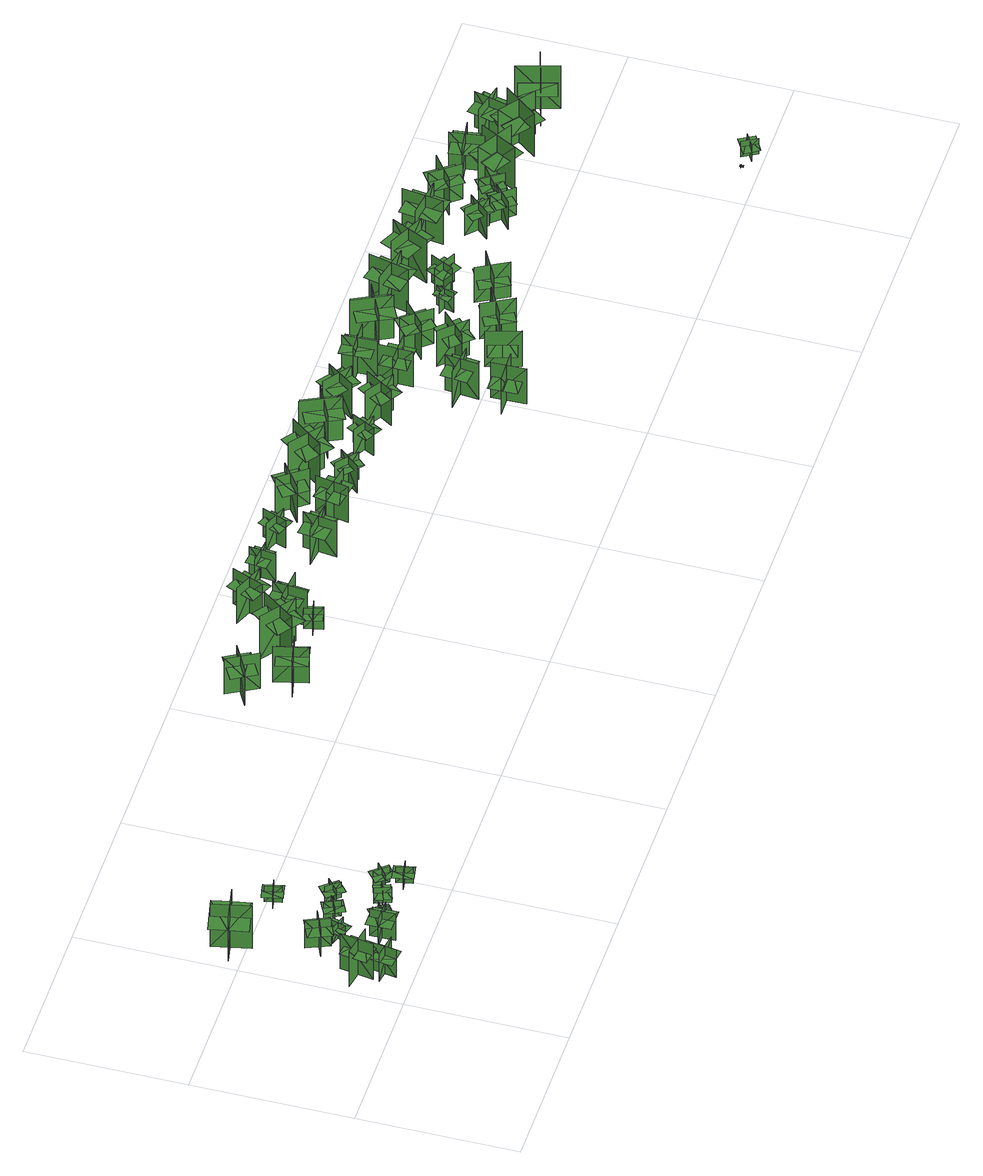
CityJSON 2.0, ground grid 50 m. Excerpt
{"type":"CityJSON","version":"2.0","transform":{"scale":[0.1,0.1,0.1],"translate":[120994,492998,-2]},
"CityObjects":{
"tree1":{"type":"SolitaryVegetationObject","geometry":[{"type":"MultiSurface","lod":"1","boundaries":[[[0,1,2]],[[0,2,3]],[[4,5,6]],[[4,6,7]],[[8,9,10]],[[8,10,11]],[[8,11,12]],[[8,12,13]]]}]},
"tree2":{"type":"SolitaryVegetationObject","geometry":[{"type":"MultiSurface","lod":"1","boundaries":[[[14,15,16]],[[14,16,17]],[[18,19,20]],[[18,20,21]],[[22,23,24]],[[22,24,25]],[[22,25,26]],[[22,26,27]]]}]},
"tree3":{"type":"SolitaryVegetationObject","geometry":[{"type":"MultiSurface","lod":"1","boundaries":[[[28,29,30]],[[28,30,31]],[[32,33,34]],[[32,34,35]],[[36,37,38]],[[36,38,39]],[[36,39,40]],[[36,40,41]]]}]},
"tree4":{"type":"SolitaryVegetationObject","geometry":[{"type":"MultiSurface","lod":"1","boundaries":[[[42,43,44]],[[42,44,45]],[[46,47,48]],[[46,48,49]],[[50,51,52]],[[50,52,53]],[[50,53,54]],[[50,54,55]]]}]},
"tree5":{"type":"SolitaryVegetationObject","geometry":[{"type":"MultiSurface","lod":"1","boundaries":[[[56,57,58]],[[56,58,59]],[[60,61,62]],[[60,62,63]],[[64,65,66]],[[64,66,67]],[[64,67,68]],[[64,68,69]]]}]},
"tree6":{"type":"SolitaryVegetationObject","geometry":[{"type":"MultiSurface","lod":"1","boundaries":[[[70,71,72]],[[70,72,73]],[[74,75,76]],[[74,76,77]],[[78,79,80]],[[78,80,81]],[[78,81,82]],[[78,82,83]]]}]},
"tree7":{"type":"SolitaryVegetationObject","geometry":[{"type":"MultiSurface","lod":"1","boundaries":[[[84,85,86]],[[84,86,87]],[[88,89,90]],[[88,90,91]],[[92,93,94]],[[92,94,95]],[[92,95,96]],[[92,96,97]]]}]},
"tree8":{"type":"SolitaryVegetationObject","geometry":[{"type":"MultiSurface","lod":"1","boundaries":[[[98,99,100]],[[98,100,101]],[[102,103,104]],[[102,104,105]],[[106,107,108]],[[106,108,109]],[[106,109,110]],[[106,110,111]]]}]},
"tree9":{"type":"SolitaryVegetationObject","geometry":[{"type":"MultiSurface","lod":"1","boundaries":[[[112,113,114]],[[112,114,115]],[[116,117,118]],[[116,118,119]],[[120,121,122]],[[120,122,123]],[[120,123,124]],[[120,124,125]]]}]},
"tree10":{"type":"SolitaryVegetationObject","geometry":[{"type":"MultiSurface","lod":"1","boundaries":[[[126,127,128]],[[126,128,129]],[[130,131,132]],[[130,132,133]],[[134,135,136]],[[134,136,137]],[[134,137,138]],[[134,138,139]]]}]},
"tree11":{"type":"SolitaryVegetationObject","geometry":[{"type":"MultiSurface","lod":"1","boundaries":[[[140,141,142]],[[140,142,143]],[[144,145,146]],[[144,146,147]],[[148,149,150]],[[148,150,151]],[[148,151,152]],[[148,152,153]]]}]},
"tree12":{"type":"SolitaryVegetationObject","geometry":[{"type":"MultiSurface","lod":"1","boundaries":[[[154,155,156]],[[154,156,157]],[[158,159,160]],[[158,160,161]],[[162,163,164]],[[162,164,165]],[[162,165,166]],[[162,166,167]]]}]},
"tree13":{"type":"SolitaryVegetationObject","geometry":[{"type":"MultiSurface","lod":"1","boundaries":[[[168,169,170]],[[168,170,171]],[[172,173,174]],[[172,174,175]],[[176,177,178]],[[176,178,179]],[[176,179,180]],[[176,180,181]]]}]},
"tree14":{"type":"SolitaryVegetationObject","geometry":[{"type":"MultiSurface","lod":"1","boundaries":[[[182,183,184]],[[182,184,185]],[[186,187,188]],[[186,188,189]],[[190,191,192]],[[190,192,193]],[[190,194,195]],[[190,195,191]]]}]},
"tree15":{"type":"SolitaryVegetationObject","geometry":[{"type":"MultiSurface","lod":"1","boundaries":[[[196,197,198]],[[196,198,199]],[[200,201,202]],[[200,202,203]],[[204,205,206]],[[204,206,207]],[[204,208,209]],[[204,209,205]]]}]},
"tree16":{"type":"SolitaryVegetationObject","geometry":[{"type":"MultiSurface","lod":"1","boundaries":[[[210,211,212]],[[210,212,213]],[[214,215,216]],[[214,216,217]],[[218,219,220]],[[218,220,221]],[[218,222,223]],[[218,223,219]]]}]},
"tree17":{"type":"SolitaryVegetationObject","geometry":[{"type":"MultiSurface","lod":"1","boundaries":[[[224,225,226]],[[224,226,227]],[[228,229,230]],[[228,230,231]],[[232,233,234]],[[232,234,235]],[[232,235,236]],[[232,236,237]]]}]},
"tree18":{"type":"SolitaryVegetationObject","geometry":[{"type":"MultiSurface","lod":"1","boundaries":[[[238,239,240]],[[238,240,241]],[[242,243,244]],[[242,244,245]],[[246,247,248]],[[246,248,249]],[[246,250,251]],[[246,251,247]]]}]},
"tree19":{"type":"SolitaryVegetationObject","geometry":[{"type":"MultiSurface","lod":"1","boundaries":[[[252,253,254]],[[252,254,255]],[[256,257,258]],[[256,258,259]],[[260,261,262]],[[260,262,263]],[[260,264,265]],[[260,265,261]]]}]},
"tree20":{"type":"SolitaryVegetationObject","geometry":[{"type":"MultiSurface","lod":"1","boundaries":[[[266,267,268]],[[266,268,269]],[[270,271,272]],[[270,272,273]],[[274,275,276]],[[274,276,277]],[[274,278,279]],[[274,279,275]]]}]},
"tree21":{"type":"SolitaryVegetationObject","geometry":[{"type":"MultiSurface","lod":"1","boundaries":[[[280,281,282]],[[280,282,283]],[[284,285,286]],[[284,286,287]],[[288,289,290]],[[288,290,291]],[[288,292,293]],[[288,293,289]]]}]},
"tree22":{"type":"SolitaryVegetationObject","geometry":[{"type":"MultiSurface","lod":"1","boundaries":[[[294,295,296]],[[294,296,297]],[[298,299,300]],[[298,300,301]],[[302,303,304]],[[302,304,305]],[[302,306,307]],[[302,307,303]]]}]},
"tree23":{"type":"SolitaryVegetationObject","geometry":[{"type":"MultiSurface","lod":"1","boundaries":[[[308,309,310]],[[308,310,311]],[[312,313,314]],[[312,314,315]],[[316,317,318]],[[316,318,319]],[[316,320,321]],[[316,321,317]]]}]},
"tree24":{"type":"SolitaryVegetationObject","geometry":[{"type":"MultiSurface","lod":"1","boundaries":[[[322,323,324]],[[322,324,325]],[[326,327,328]],[[326,328,329]],[[330,331,332]],[[330,332,333]],[[330,334,335]],[[330,335,331]]]}]},
"tree25":{"type":"SolitaryVegetationObject","geometry":[{"type":"MultiSurface","lod":"1","boundaries":[[[336,337,338]],[[336,338,339]],[[340,341,342]],[[340,342,343]],[[344,345,346]],[[344,346,347]],[[344,348,349]],[[344,349,345]]]}]},
"tree26":{"type":"SolitaryVegetationObject","geometry":[{"type":"MultiSurface","lod":"1","boundaries":[[[350,351,352]],[[350,352,353]],[[354,355,356]],[[354,356,357]],[[358,359,360]],[[358,360,361]],[[358,362,363]],[[358,363,359]]]}]},
"tree27":{"type":"SolitaryVegetationObject","geometry":[{"type":"MultiSurface","lod":"1","boundaries":[[[364,365,366]],[[364,366,367]],[[368,369,370]],[[368,370,371]],[[372,373,374]],[[372,374,375]],[[372,376,377]],[[372,377,373]]]}]},
"tree28":{"type":"SolitaryVegetationObject","geometry":[{"type":"MultiSurface","lod":"1","boundaries":[[[378,379,380]],[[378,380,381]],[[382,383,384]],[[382,384,385]],[[386,387,388]],[[386,388,389]],[[386,390,391]],[[386,391,387]]]}]},
"tree29":{"type":"SolitaryVegetationObject","geometry":[{"type":"MultiSurface","lod":"1","boundaries":[[[392,393,394]],[[392,394,395]],[[396,397,398]],[[396,398,399]],[[400,401,402]],[[400,402,403]],[[400,404,405]],[[400,405,401]]]}]},
"tree30":{"type":"SolitaryVegetationObject","geometry":[{"type":"MultiSurface","lod":"1","boundaries":[[[406,407,408]],[[406,408,409]],[[410,411,412]],[[410,412,413]],[[414,415,416]],[[414,416,417]],[[414,418,419]],[[414,419,415]]]}]},
"tree31":{"type":"SolitaryVegetationObject","geometry":[{"type":"MultiSurface","lod":"1","boundaries":[[[420,421,422]],[[420,422,423]],[[424,425,426]],[[424,426,427]],[[428,429,430]],[[428,430,431]],[[428,432,433]],[[428,433,429]]]}]},
"tree32":{"type":"SolitaryVegetationObject","geometry":[{"type":"MultiSurface","lod":"1","boundaries":[[[434,435,436]],[[434,436,437]],[[438,439,440]],[[438,440,441]],[[442,443,444]],[[442,444,445]],[[442,446,447]],[[442,447,443]]]}]},
"tree33":{"type":"SolitaryVegetationObject","geometry":[{"type":"MultiSurface","lod":"1","boundaries":[[[448,449,450]],[[448,450,451]],[[452,453,454]],[[452,454,455]],[[456,457,458]],[[456,458,459]],[[456,460,461]],[[456,461,457]]]}]},
"tree34":{"type":"SolitaryVegetationObject","geometry":[{"type":"MultiSurface","lod":"1","boundaries":[[[462,463,464]],[[462,464,465]],[[466,467,468]],[[466,468,469]],[[470,471,472]],[[470,472,473]],[[470,474,475]],[[470,475,471]]]}]},
"tree35":{"type":"SolitaryVegetationObject","geometry":[{"type":"MultiSurface","lod":"1","boundaries":[[[476,477,478]],[[476,478,479]],[[480,481,482]],[[480,482,483]],[[484,485,486]],[[484,486,487]],[[484,488,489]],[[484,489,485]]]}]},
"tree36":{"type":"SolitaryVegetationObject","geometry":[{"type":"MultiSurface","lod":"1","boundaries":[[[490,491,492]],[[490,492,493]],[[494,495,496]],[[494,496,497]],[[498,499,500]],[[498,500,501]],[[498,502,503]],[[498,503,499]]]}]},
"tree37":{"type":"SolitaryVegetationObject","geometry":[{"type":"MultiSurface","lod":"1","boundaries":[[[504,505,506]],[[504,506,507]],[[508,509,510]],[[508,510,511]],[[512,513,514]],[[512,514,515]],[[512,516,517]],[[512,517,513]]]}]},
"tree38":{"type":"SolitaryVegetationObject","geometry":[{"type":"MultiSurface","lod":"1","boundaries":[[[518,519,520]],[[518,520,521]],[[522,523,524]],[[522,524,525]],[[526,527,528]],[[526,528,529]],[[526,530,531]],[[526,531,527]]]}]},
"tree39":{"type":"SolitaryVegetationObject","geometry":[{"type":"MultiSurface","lod":"1","boundaries":[[[532,533,534]],[[532,534,535]],[[536,537,538]],[[536,538,539]],[[540,541,542]],[[540,542,543]],[[540,544,545]],[[540,545,541]]]}]},
"tree40":{"type":"SolitaryVegetationObject","geometry":[{"type":"MultiSurface","lod":"1","boundaries":[[[546,547,548]],[[546,548,549]],[[550,551,552]],[[550,552,553]],[[554,555,556]],[[554,556,557]],[[554,558,559]],[[554,559,555]]]}]},
"tree41":{"type":"SolitaryVegetationObject","geometry":[{"type":"MultiSurface","lod":"1","boundaries":[[[560,561,562]],[[560,562,563]],[[564,565,566]],[[564,566,567]],[[568,569,570]],[[568,570,571]],[[568,572,573]],[[568,573,569]]]}]},
"tree42":{"type":"SolitaryVegetationObject","geometry":[{"type":"MultiSurface","lod":"1","boundaries":[[[574,575,576]],[[574,576,577]],[[578,579,580]],[[578,580,581]],[[582,583,584]],[[582,584,585]],[[582,586,587]],[[582,587,583]]]}]},
"tree43":{"type":"SolitaryVegetationObject","geometry":[{"type":"MultiSurface","lod":"1","boundaries":[[[588,589,590]],[[588,590,591]],[[592,593,594]],[[592,594,595]],[[596,597,598]],[[596,598,599]],[[596,600,601]],[[596,601,597]]]}]},
"tree44":{"type":"SolitaryVegetationObject","geometry":[{"type":"MultiSurface","lod":"1","boundaries":[[[602,603,604]],[[602,604,605]],[[606,607,608]],[[606,608,609]],[[610,611,612]],[[610,612,613]],[[610,614,615]],[[610,615,611]]]}]},
"tree45":{"type":"SolitaryVegetationObject","geometry":[{"type":"MultiSurface","lod":"1","boundaries":[[[616,617,618]],[[616,618,619]],[[620,621,622]],[[620,622,623]],[[624,625,626]],[[624,626,627]],[[624,628,629]],[[624,629,625]]]}]},
"tree46":{"type":"SolitaryVegetationObject","geometry":[{"type":"MultiSurface","lod":"1","boundaries":[[[630,631,632]],[[630,632,633]],[[634,635,636]],[[634,636,637]],[[638,639,640]],[[638,640,641]],[[638,642,643]],[[638,643,639]]]}]},
"tree47":{"type":"SolitaryVegetationObject","geometry":[{"type":"MultiSurface","lod":"1","boundaries":[[[644,645,646]],[[644,646,647]],[[648,649,650]],[[648,650,651]],[[652,653,654]],[[652,654,655]],[[652,656,657]],[[652,657,653]]]}]},
"tree48":{"type":"SolitaryVegetationObject","geometry":[{"type":"MultiSurface","lod":"1","boundaries":[[[658,659,660]],[[658,660,661]],[[662,663,664]],[[662,664,665]],[[666,667,668]],[[666,668,669]],[[666,670,671]],[[666,671,667]]]}]},
"tree49":{"type":"SolitaryVegetationObject","geometry":[{"type":"MultiSurface","lod":"1","boundaries":[[[672,673,674]],[[672,674,675]],[[676,677,678]],[[676,678,679]],[[680,681,682]],[[680,682,683]],[[680,684,685]],[[680,685,681]]]}]},
"tree50":{"type":"SolitaryVegetationObject","geometry":[{"type":"MultiSurface","lod":"1","boundaries":[[[686,687,688]],[[686,688,689]],[[690,691,692]],[[690,692,693]],[[694,695,696]],[[694,696,697]],[[694,698,699]],[[694,699,695]]]}]},
"tree51":{"type":"SolitaryVegetationObject","geometry":[{"type":"MultiSurface","lod":"1","boundaries":[[[700,701,702]],[[700,702,703]],[[704,705,706]],[[704,706,707]],[[708,709,710]],[[708,710,711]],[[708,712,713]],[[708,713,709]]]}]},
"tree52":{"type":"SolitaryVegetationObject","geometry":[{"type":"MultiSurface","lod":"1","boundaries":[[[714,715,716]],[[714,716,717]],[[718,719,720]],[[718,720,721]],[[722,723,724]],[[722,724,725]],[[722,725,726]],[[722,726,727]]]}]},
"tree53":{"type":"SolitaryVegetationObject","geometry":[{"type":"MultiSurface","lod":"1","boundaries":[[[728,729,730]],[[728,730,731]],[[732,733,734]],[[732,734,735]],[[736,737,738]],[[736,738,739]],[[736,739,740]],[[736,740,741]]]}]},
"tree54":{"type":"SolitaryVegetationObject","geometry":[{"type":"MultiSurface","lod":"1","boundaries":[[[742,743,744]],[[742,744,745]],[[746,747,748]],[[746,748,749]],[[750,751,752]],[[750,752,753]],[[750,754,755]],[[750,755,751]]]}]},
"tree55":{"type":"SolitaryVegetationObject","geometry":[{"type":"MultiSurface","lod":"1","boundaries":[[[756,757,758]],[[756,758,759]],[[760,761,762]],[[760,762,763]],[[764,765,766]],[[764,766,767]],[[764,768,769]],[[764,769,765]]]}]},
"tree56":{"type":"SolitaryVegetationObject","geometry":[{"type":"MultiSurface","lod":"1","boundaries":[[[770,771,772]],[[770,772,773]],[[774,775,776]],[[774,776,777]],[[778,779,780]],[[778,780,781]],[[778,782,783]],[[778,783,779]]]}]}
},
"vertices":[
[71,113,14],[87,217,14],[87,217,154],[71,113,154],[125,153,14],[125,153,154],[22,170,154],[22,170,14],[125,153,110],[132,196,110],[49,209,110],[42,166,110],[35,123,110],[118,110,110],
[62,91,19],[143,79,19],[143,79,127],[62,91,127],[93,49,19],[93,49,127],[105,130,127],[105,130,19],[93,49,93],[127,44,93],[137,109,93],[103,114,93],[69,119,93],[60,54,93],
[61,601,24],[87,482,24],[87,482,193],[61,601,193],[17,533,24],[136,558,24],[136,558,193],[17,533,193],[17,533,145],[29,473,145],[148,499,145],[136,558,145],[123,618,145],[4,592,145],
[171,268,15],[140,339,15],[140,339,123],[171,268,123],[190,316,15],[119,285,15],[119,285,123],[190,316,123],[190,316,93],[174,352,93],[103,321,93],[119,285,93],[134,250,93],[205,281,93],
[179,266,18],[179,266,80],[230,250,80],[230,250,18],[211,282,18],[211,282,80],[196,233,80],[196,233,18],[213,290,60],[188,298,60],[169,236,60],[195,228,60],[220,221,60],[239,282,60],
[240,173,18],[241,95,18],[241,95,125],[240,173,125],[204,136,18],[281,137,18],[281,137,125],[204,136,125],[204,136,95],[204,97,95],[282,98,95],[281,137,95],[281,176,95],[203,175,95],
[280,140,18],[280,140,80],[323,171,80],[323,171,18],[286,176,18],[286,176,80],[316,134,80],[316,134,18],[281,182,60],[260,166,60],[297,114,60],[319,130,60],[341,146,60],[303,198,60],
[307,308,19],[307,308,81],[259,284,81],[259,284,19],[295,274,19],[295,274,81],[272,320,81],[272,320,19],[298,267,60],[322,278,60],[294,336,60],[270,324,60],[246,312,60],[274,255,60],
[372,200,18],[372,200,80],[391,150,80],[391,150,18],[405,185,18],[405,185,80],[356,167,80],[356,167,18],[412,187,60],[403,212,60],[343,190,60],[352,165,60],[361,140,60],[421,162,60],
[271,474,18],[271,474,80],[323,486,80],[323,486,18],[291,505,18],[291,505,80],[302,454,80],[302,454,18],[289,512,60],[263,506,60],[277,444,60],[304,450,60],[330,456,60],[316,518,60],
[340,303,12],[340,303,74],[381,337,74],[381,337,12],[344,339,12],[344,339,74],[377,299,74],[377,299,12],[339,345,54],[319,328,54],[360,278,54],[380,295,54],[401,313,54],[360,362,54],
[476,217,18],[476,217,80],[435,183,80],[435,183,18],[472,181,18],[472,181,80],[439,221,80],[439,221,18],[477,175,59],[498,192,59],[456,241,59],[436,224,59],[415,207,59],[457,158,59],
[454,135,18],[454,135,80],[507,144,80],[507,144,18],[475,164,18],[475,164,80],[485,113,80],[485,113,18],[474,172,60],[448,167,60],[459,104,60],[486,109,60],[512,114,60],[500,177,60],
[1076,795,7],[1169,847,7],[1169,847,148],[1076,795,148],[1157,773,7],[1105,866,7],[1105,866,148],[1157,773,148],[1084,799,112],[1169,847,112],[1148,884,112],[1063,836,112],[1105,763,112],[1189,811,112],
[1191,745,10],[1216,642,10],[1216,642,151],[1191,745,151],[1147,673,10],[1251,698,10],[1251,698,151],[1147,673,151],[1193,736,114],[1216,642,114],[1257,652,114],[1234,746,114],[1152,727,114],[1175,632,114],
[1371,823,11],[1294,718,11],[1294,718,183],[1371,823,183],[1269,807,11],[1374,730,11],[1374,730,183],[1269,807,183],[1364,814,138],[1294,718,138],[1335,688,138],[1405,784,138],[1323,845,138],[1252,749,138],
[1430,722,11],[1444,665,11],[1444,665,93],[1430,722,93],[1409,688,11],[1467,703,11],[1467,703,93],[1409,688,93],[1409,688,70],[1417,660,70],[1474,674,70],[1467,703,70],[1459,731,70],[1402,717,70],
[1444,716,10],[1454,822,10],[1454,822,151],[1444,716,151],[1508,770,10],[1402,780,10],[1402,780,151],[1508,770,151],[1444,725,115],[1454,822,115],[1412,826,115],[1403,729,115],[1486,721,115],[1495,818,115],
[1472,947,12],[1432,848,12],[1432,848,152],[1472,947,152],[1395,914,12],[1493,873,12],[1493,873,152],[1395,914,152],[1469,938,116],[1432,848,116],[1470,832,116],[1508,922,116],[1430,954,116],[1393,864,116],
[1556,907,10],[1638,898,10],[1638,898,120],[1556,907,120],[1597,856,10],[1606,938,10],[1606,938,120],[1597,856,120],[1563,907,92],[1638,898,92],[1642,930,92],[1567,939,92],[1559,874,92],[1634,865,92],
[1692,780,12],[1798,767,12],[1798,767,153],[1692,780,153],[1744,714,12],[1757,820,12],[1757,820,153],[1744,714,153],[1701,779,117],[1798,767,117],[1803,809,117],[1706,821,117],[1696,737,117],[1793,725,117],
[1770,944,10],[1741,867,10],[1741,867,120],[1770,944,120],[1711,917,10],[1788,887,10],[1788,887,120],[1711,917,120],[1768,937,91],[1741,867,91],[1771,855,91],[1798,926,91],[1737,949,91],[1710,879,91],
[1963,760,10],[1858,780,10],[1858,780,151],[1963,760,151],[1915,829,10],[1895,725,10],[1895,725,151],[1915,829,151],[1954,762,115],[1858,780,115],[1851,738,115],[1946,721,115],[1962,803,115],[1866,821,115],
[1855,866,9],[1941,929,9],[1941,929,150],[1855,866,150],[1939,854,9],[1875,939,9],[1875,939,150],[1939,854,150],[1863,871,114],[1941,929,114],[1916,963,114],[1838,905,114],[1888,837,114],[1966,895,114],
[2011,799,12],[2075,746,12],[2075,746,121],[2011,799,121],[2018,734,12],[2071,798,12],[2071,798,121],[2018,734,121],[2017,795,93],[2075,746,93],[2096,771,93],[2038,820,93],[1996,770,93],[2054,721,93],
[2093,949,11],[2014,845,11],[2014,845,183],[2093,949,183],[1991,934,11],[2094,856,11],[2094,856,183],[1991,934,183],[2086,940,138],[2014,845,138],[2055,814,138],[2127,909,138],[2045,971,138],[1973,876,138],
[2221,805,13],[2183,732,13],[2183,732,122],[2221,805,122],[2159,785,13],[2232,747,13],[2232,747,122],[2159,785,122],[2218,799,94],[2183,732,94],[2212,717,94],[2247,784,94],[2189,814,94],[2154,747,94],
[2167,954,11],[2223,837,11],[2223,837,183],[2167,954,183],[2134,857,11],[2251,913,11],[2251,913,183],[2134,857,183],[2172,944,139],[2223,837,139],[2270,859,139],[2219,966,139],[2126,922,139],[2177,815,139],
[2376,809,11],[2319,719,11],[2319,719,152],[2376,809,152],[2294,790,11],[2384,733,11],[2384,733,152],[2294,790,152],[2372,801,116],[2319,719,116],[2355,697,116],[2407,779,116],[2336,824,116],[2284,742,116],
[2299,920,10],[2386,858,10],[2386,858,151],[2299,920,151],[2314,837,10],[2376,924,10],[2376,924,151],[2314,837,151],[2307,915,115],[2386,858,115],[2410,893,115],[2331,949,115],[2282,880,115],[2362,824,115],
[2557,430,17],[2449,427,17],[2449,427,157],[2557,430,157],[2508,476,17],[2508,476,157],[2510,368,157],[2510,368,17],[2551,425,103],[2456,423,103],[2457,379,103],[2551,381,103],[2550,471,103],[2455,469,103],
[2441,571,13],[2547,560,13],[2547,560,154],[2441,571,154],[2494,507,13],[2505,612,13],[2505,612,154],[2494,507,154],[2450,570,117],[2547,560,117],[2551,602,117],[2454,612,117],[2446,529,117],[2542,519,117],
[2554,751,10],[2448,753,10],[2448,753,151],[2554,751,151],[2495,812,10],[2493,705,10],[2493,705,151],[2495,812,151],[2545,752,114],[2448,753,114],[2447,711,114],[2544,710,114],[2546,794,114],[2449,795,114],
[2506,817,11],[2502,923,11],[2502,923,152],[2506,817,152],[2563,879,11],[2457,875,11],[2457,875,152],[2563,879,152],[2506,826,116],[2502,923,116],[2460,921,116],[2464,824,116],[2548,827,116],[2544,925,116],
[2682,495,22],[2578,464,22],[2578,464,163],[2682,495,163],[2622,527,22],[2622,527,163],[2653,423,163],[2653,423,22],[2676,489,109],[2586,462,109],[2598,420,109],[2689,446,109],[2663,532,109],[2573,505,109],
[2675,662,14],[2599,589,14],[2599,589,155],[2675,662,155],[2591,663,14],[2665,587,14],[2665,587,155],[2591,663,155],[2669,656,118],[2599,589,118],[2628,558,118],[2698,626,118],[2640,686,118],[2570,619,118],
[2684,699,11],[2617,781,11],[2617,781,152],[2684,699,152],[2692,783,11],[2610,715,11],[2610,715,152],[2692,783,152],[2679,706,115],[2617,781,115],[2584,754,115],[2646,679,115],[2711,733,115],[2649,808,115],
[2617,933,10],[2675,817,10],[2675,817,182],[2617,933,182],[2585,835,10],[2701,893,10],[2701,893,182],[2585,835,182],[2622,923,137],[2675,817,137],[2721,840,137],[2668,946,137],[2576,900,137],[2629,793,137],
[2734,575,18],[2786,480,18],[2786,480,158],[2734,575,158],[2715,510,18],[2715,510,158],[2810,562,158],[2810,562,18],[2741,571,104],[2786,488,104],[2825,509,104],[2780,592,104],[2701,550,104],[2746,467,104],
[2818,678,19],[2836,734,19],[2836,734,97],[2818,678,97],[2859,699,19],[2803,717,19],[2803,717,97],[2859,699,97],[2820,682,77],[2836,734,77],[2814,741,77],[2797,690,77],[2842,675,77],[2858,727,77],
[2819,933,10],[2789,807,10],[2789,807,183],[2819,933,183],[2732,878,10],[2859,849,10],[2859,849,183],[2732,878,183],[2816,922,138],[2789,807,138],[2839,795,138],[2866,911,138],[2766,934,138],[2739,818,138],
[2877,634,16],[2929,539,16],[2929,539,157],[2877,634,157],[2858,569,16],[2858,569,157],[2953,621,157],[2953,621,16],[2884,630,103],[2929,548,103],[2968,569,103],[2923,652,103],[2844,609,103],[2889,526,103],
[2944,713,18],[2870,751,18],[2870,751,127],[2944,713,127],[2923,775,18],[2886,702,18],[2886,702,127],[2923,775,127],[2938,716,99],[2870,751,99],[2856,722,99],[2923,687,99],[2953,746,99],[2885,780,99],
[2887,887,11],[3004,831,11],[3004,831,184],[2887,887,184],[2922,790,11],[2977,908,11],[2977,908,184],[2922,790,184],[2897,882,139],[3004,831,139],[3026,878,139],[2919,928,139],[2875,835,139],[2983,785,139],
[3114,920,7],[3096,791,7],[3096,791,179],[3114,920,179],[3032,857,7],[3161,840,7],[3161,840,179],[3032,857,179],[3112,909,135],[3096,791,135],[3147,784,135],[3163,902,135],[3061,916,135],[3045,798,135],
[3137,739,18],[3199,684,18],[3199,684,127],[3137,739,127],[3141,674,18],[3196,736,18],[3196,736,127],[3141,674,127],[3142,735,99],[3199,684,99],[3221,709,99],[3164,759,99],[3121,710,99],[3177,660,99],
[3198,626,17],[3261,680,17],[3261,680,127],[3198,626,127],[3263,621,17],[3210,684,17],[3210,684,127],[3263,621,127],[3203,631,99],[3261,680,99],[3240,705,99],[3182,656,99],[3225,606,99],[3282,655,99],
[3312,668,18],[3264,734,18],[3264,734,128],[3312,668,128],[3322,732,18],[3255,684,18],[3255,684,128],[3322,732,128],[3308,673,99],[3264,734,99],[3237,715,99],[3282,654,99],[3335,693,99],[3290,754,99],
[3288,789,13],[3223,874,13],[3223,874,154],[3288,789,154],[3299,873,13],[3214,808,13],[3214,808,154],[3299,873,154],[3282,797,117],[3223,874,117],[3190,848,117],[3249,771,117],[3316,822,117],[3257,899,117],
[3450,691,15],[3335,756,15],[3335,756,187],[3450,691,187],[3427,771,15],[3427,771,187],[3362,655,187],[3362,655,15],[3440,691,121],[3340,747,121],[3313,701,121],[3414,644,121],[3468,739,121],[3367,796,121],
[3355,811,10],[3460,826,10],[3460,826,151],[3355,811,151],[3422,761,10],[3407,866,10],[3407,866,151],[3422,761,151],[3364,813,114],[3460,826,114],[3454,867,114],[3358,854,114],[3369,771,114],[3466,784,114],
[3643,49,15],[3651,49,15],[3651,59,15],[3643,59,15],[3647,49,18],[3647,49,11],[3647,59,11],[3647,59,18],[3647,56,18],[3650,56,18],[3650,56,11],[3647,56,11],[3643,56,11],[3643,56,18],
[3684,68,14],[3684,68,76],[3711,22,76],[3711,22,14],[3719,58,14],[3719,58,76],[3674,32,76],[3674,32,14],[3726,62,55],[3713,85,55],[3657,53,55],[3670,30,55],[3684,7,55],[3739,39,55],
[3606,664,16],[3501,745,16],[3501,745,187],[3606,664,187],[3595,746,16],[3595,746,187],[3514,641,187],[3514,641,16],[3596,665,121],[3505,735,121],[3472,693,121],[3564,622,121],[3630,709,121],[3539,780,121],
[3520,810,12],[3623,785,12],[3623,785,153],[3520,810,153],[3564,739,12],[3589,842,12],[3589,842,153],[3564,739,153],[3529,808,117],[3623,785,117],[3633,826,117],[3539,849,117],[3519,767,117],[3613,744,117],
[3729,624,16],[3692,751,16],[3692,751,187],[3729,624,187],[3769,697,16],[3769,697,187],[3642,659,187],[3642,659,16],[3722,630,121],[3689,741,121],[3638,726,121],[3670,615,121],[3775,646,121],[3743,757,121]
]}
